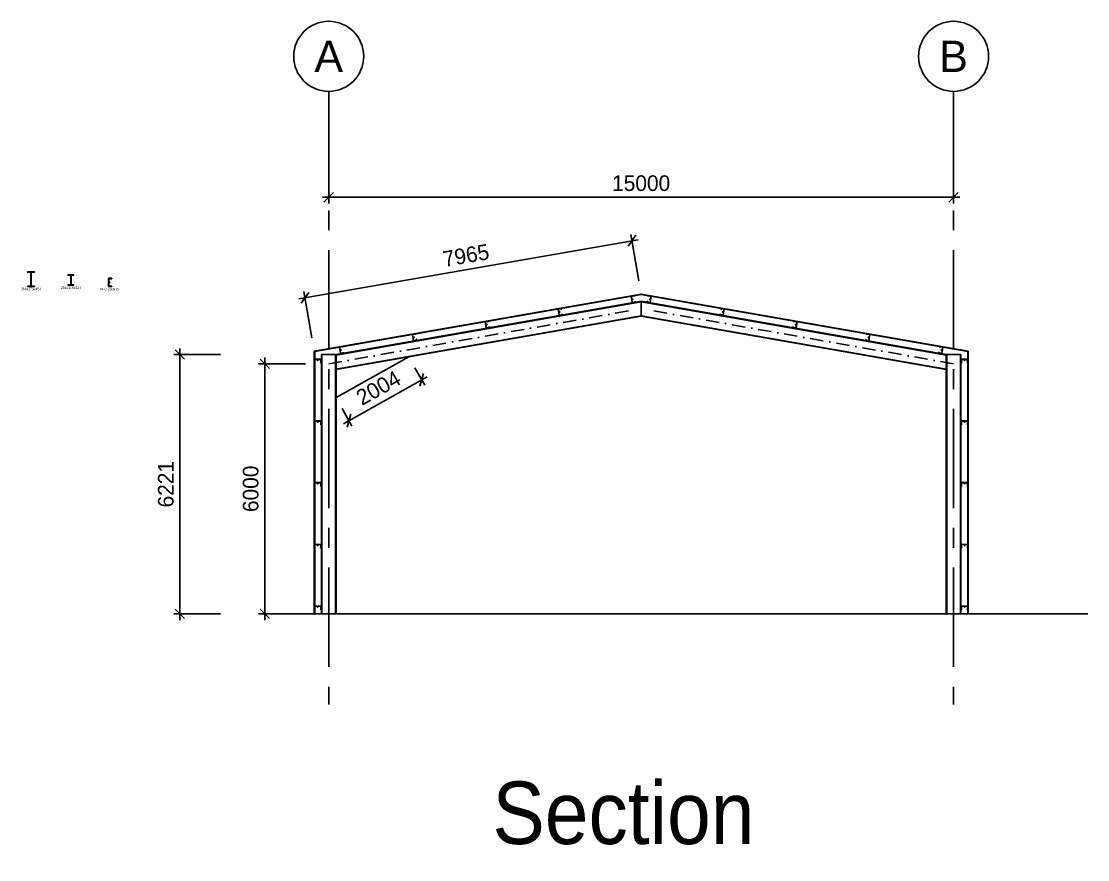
# Model space of a CAD drawing. Header units: millimetres. Extents: x 14826 to 891005, y -311366 to 56117.
# Drawn here: x 127451 to 153047, y -117624 to -97506 of the extents above; entities that cross this region are included whole.
import ezdxf
from ezdxf.enums import TextEntityAlignment as Align

# ---------------------------------------------------------------- set-up
doc = ezdxf.new("R2010")
doc.units = ezdxf.units.MM
doc.linetypes.add('CENTER', pattern=[50.8, 31.75, -6.35, 6.35, -6.35])
doc.linetypes.add('DASHDOT', pattern=[25.4, 12.7, -6.35, 0, -6.35])
for name, color, linetype in [('AFR-STEEL SECTIONS', 3, 'Continuous'), ('AUR-CENTRELINES', 6, 'DASHDOT'), ('AUR-DIMS', 7, 'Continuous'), ('AUR-GRID CIRC', 3, 'Continuous'), ('AUR-GRID TEXT', 2, 'Continuous'), ('AUR-GRIDS', 7, 'CENTER'), ('AUR-SECTIONS', 3, 'Continuous')]:
    doc.layers.add(name, color=color, linetype=linetype)
doc.layers.add('G-ANNO-TEXT', color=7, linetype='Continuous', lineweight=9)
doc.styles.add('Arial_4', font='arial.ttf', dxfattribs={"width": 0.9, "height": 700})
doc.styles.add('ArialN', font='ARIALN.TTF')
doc.dimstyles.new('1-150', dxfattribs={"dimscale": 150, "dimtxt": 2.5, "dimasz": 1.5, "dimexe": 1, "dimexo": 2, "dimgap": 1, "dimtad": 1, "dimdec": 0, "dimzin": 0, "dimdsep": 46, "dimtxsty": 'Standard', "dimblk": 'OBLIQUE', "dimcen": 0, "dimdle": 1, "dimclrd": 7, "dimclre": 7, "dimclrt": 3, "dimadec": 0, "dimazin": 0, "dimtfac": 1, "dimtdec": 0, "dimtix": 1, "dimtmove": 2, "dimatfit": 0, "dimfxl": 6.5, "dimfxlon": 1, "dimtolj": 1, "dimtzin": 0, "dimarcsym": 0})

# ---------------------------------------------------------------- blocks, each defined once
blk = doc.blocks.new('_Oblique')
at = {"color": 0, "linetype": 'ByBlock', "lineweight": -2}
blk.add_line((-0.5, -0.5), (0.5, 0.5), dxfattribs=at)
blk = doc.blocks.new('*D125')
at = {"layer": 'AUR-DIMS', "color": 7, "lineweight": -2, "ltscale": 75, "transparency": 16777216}
for p, q in [((134829, -100754), (134829, -101879)), ((149829, -100754), (149829, -101879)), ((134679, -101729), (149979, -101729))]:
    blk.add_line(p, q, dxfattribs=at)
at = {"layer": 'Defpoints', "color": 0, "ltscale": 75, "transparency": 16777216}
for p in [(134829, -99186), (149829, -99186), (149829, -101729)]:
    blk.add_point(p, dxfattribs=at)
at = {"layer": 'AUR-DIMS', "color": 7, "lineweight": -2, "ltscale": 75, "transparency": 16777216, "xscale": 225, "yscale": 225, "zscale": 225, "rotation": 180}
blk.add_blockref('_Oblique', (134829, -101729), dxfattribs=at)
at = {"layer": 'AUR-DIMS', "color": 7, "lineweight": -2, "ltscale": 75, "transparency": 16777216, "xscale": 225, "yscale": 225, "zscale": 225}
blk.add_blockref('_Oblique', (149829, -101729), dxfattribs=at)
at = {"layer": 'AUR-DIMS', "color": 3, "ltscale": 75, "transparency": 16777216, "insert": (142329, -101392), "char_height": 375, "attachment_point": 5}
blk.add_mtext('\\A1;15000', dxfattribs=at)
blk = doc.blocks.new('*D127')
at = {"layer": 'AUR-DIMS', "color": 7, "lineweight": -2, "ltscale": 75, "transparency": 16777216}
for p, q in [((133294, -105575), (133294, -111875)), ((134269, -105725), (133144, -105725)), ((134269, -111725), (133144, -111725))]:
    blk.add_line(p, q, dxfattribs=at)
at = {"layer": 'Defpoints', "color": 0, "ltscale": 75, "transparency": 16777216}
for p in [(134829, -105725), (133294, -111725), (134829, -111725)]:
    blk.add_point(p, dxfattribs=at)
at = {"layer": 'AUR-DIMS', "color": 7, "lineweight": -2, "ltscale": 75, "transparency": 16777216, "xscale": 225, "yscale": 225, "zscale": 225}
for p, rotation in [((133294, -105725), 90), ((133294, -111725), 270)]:
    blk.add_blockref('_Oblique', p, dxfattribs=dict(at, rotation=rotation))
at = {"layer": 'AUR-DIMS', "color": 3, "ltscale": 75, "transparency": 16777216, "insert": (132957, -108725), "char_height": 375, "attachment_point": 5, "rotation": 90}
blk.add_mtext('\\A1;6000', dxfattribs=at)
blk = doc.blocks.new('*D130')
at = {"layer": 'AUR-DIMS', "color": 7, "lineweight": -2, "ltscale": 75, "transparency": 16777216}
for p, q in [((131259, -111875), (131259, -105354)), ((132234, -105504), (131109, -105504)), ((132234, -111725), (131109, -111725))]:
    blk.add_line(p, q, dxfattribs=at)
at = {"layer": 'Defpoints', "color": 0, "ltscale": 75, "transparency": 16777216}
for p in [(131259, -105504), (134829, -105504), (134829, -111725)]:
    blk.add_point(p, dxfattribs=at)
at = {"layer": 'AUR-DIMS', "color": 7, "lineweight": -2, "ltscale": 75, "transparency": 16777216, "xscale": 225, "yscale": 225, "zscale": 225}
for p, rotation in [((131259, -105504), 90), ((131259, -111725), 270)]:
    blk.add_blockref('_Oblique', p, dxfattribs=dict(at, rotation=rotation))
at = {"layer": 'AUR-DIMS', "color": 3, "ltscale": 75, "transparency": 16777216, "insert": (130921, -108614), "char_height": 375, "attachment_point": 5, "rotation": 90}
blk.add_mtext('\\A1;6221', dxfattribs=at)
blk = doc.blocks.new('*D132')
at = {"layer": 'AUR-DIMS', "color": 7, "lineweight": -2, "ltscale": 75, "transparency": 16777216}
for p, q in [((142274, -103732), (142081, -102624)), ((134112, -104167), (142254, -102746)), ((134427, -105102), (134234, -103993))]:
    blk.add_line(p, q, dxfattribs=at)
at = {"layer": 'Defpoints', "color": 0, "ltscale": 75, "transparency": 16777216}
for p in [(142107, -102771), (142330, -104052), (134483, -105422)]:
    blk.add_point(p, dxfattribs=at)
at = {"layer": 'AUR-DIMS', "color": 7, "lineweight": -2, "ltscale": 75, "transparency": 16777216, "xscale": 225, "yscale": 225, "zscale": 225}
for p, rotation in [((142107, -102771), 9.901306340445155), ((134260, -104141), 189.9013063404452)]:
    blk.add_blockref('_Oblique', p, dxfattribs=dict(at, rotation=rotation))
at = {"layer": 'AUR-DIMS', "color": 3, "ltscale": 75, "transparency": 16777216, "insert": (138125, -103124), "char_height": 375, "attachment_point": 5, "rotation": 9.9013}
blk.add_mtext('\\A1;7965', dxfattribs=at)
blk = doc.blocks.new('*D133')
at = {"layer": 'AUR-DIMS', "color": 7, "lineweight": -2, "ltscale": 75, "transparency": 16777216}
for p, q in [((136900, -105818), (137136, -106239)), ((135184, -107161), (137194, -106035)), ((135152, -106797), (135388, -107219))]:
    blk.add_line(p, q, dxfattribs=at)
at = {"layer": 'Defpoints', "color": 0, "ltscale": 75, "transparency": 16777216}
for p in [(136753, -105556), (137063, -106108), (135005, -106536)]:
    blk.add_point(p, dxfattribs=at)
at = {"layer": 'AUR-DIMS', "color": 7, "lineweight": -2, "ltscale": 75, "transparency": 16777216, "xscale": 225, "yscale": 225, "zscale": 225}
for p, rotation in [((137063, -106108), 29.26992816233379), ((135315, -107088), 209.2699281623337)]:
    blk.add_blockref('_Oblique', p, dxfattribs=dict(at, rotation=rotation))
at = {"layer": 'AUR-DIMS', "color": 3, "ltscale": 75, "transparency": 16777216, "insert": (136024, -106303), "char_height": 375, "attachment_point": 5, "rotation": 29.2699}
blk.add_mtext('\\A1;2004', dxfattribs=at)

msp = doc.modelspace()

# ---------------------------------------------------------------- linework, layer by layer
at = {"color": 1}
for p, q in [((134483.33623, -105422.1407), (142330.10198, -104052.47649)), ((134493.33623, -105430.54638), (142330.10198, -104062.62769)), ((150176.86773, -105422.1407), (142330.10198, -104052.47649)), ((150166.86773, -105430.54638), (142330.10198, -104062.62769)), ((134483.33623, -105422.1407), (134483.33623, -111724.60197)), ((134493.33623, -105430.54638), (134493.33623, -111724.60197)), ((150166.86773, -105430.54638), (150166.86773, -111724.60197)), ((150176.86773, -105422.1407), (150176.86773, -111724.60197)), ((135005.33698, -106535.51143), (136753.29417, -105555.80958))]:
    msp.add_line(p, q, dxfattribs=at)
msp.add_lwpolyline([(134483.33623, -111724.60197), (134483.33623, -105422.1407), (142330.10198, -104052.47649), (150176.86773, -105422.1407), (150176.86773, -111724.60197), (134483.33623, -111724.60197)], dxfattribs=at)
at = {"layer": 'AFR-STEEL SECTIONS', "color": 3, "linetype": 'Continuous'}
for p, q in [((127771.2242, -103518.8875), (127600.2242, -103518.8875)), ((127600.2242, -103518.8875), (127600.2242, -103528.5875)), ((127600.2242, -103528.5875), (127672.0642, -103528.5875)), ((127682.2642, -103538.7875), (127682.2642, -103850.9875)), ((127689.1842, -103850.9875), (127689.1842, -103538.7875)), ((127699.3842, -103528.5875), (127771.2242, -103528.5875)), ((127771.2242, -103528.5875), (127771.2242, -103518.8875)), ((128715.63658, -103587.0038), (128569.51658, -103587.0038)), ((128569.51658, -103587.0038), (128569.51658, -103595.6038)), ((128569.51658, -103595.6038), (128631.91658, -103595.6038)), ((128639.51658, -103603.2038), (128639.51658, -103822.3038)), ((128645.63658, -103822.3038), (128645.63658, -103603.2038)), ((128653.23658, -103595.6038), (128715.63658, -103595.6038)), ((128715.63658, -103595.6038), (128715.63658, -103587.0038)), ((127672.0642, -103861.1875), (127600.2242, -103861.1875)), ((127600.2242, -103861.1875), (127600.2242, -103870.8875)), ((127600.2242, -103870.8875), (127771.2242, -103870.8875)), ((127771.2242, -103861.1875), (127699.3842, -103861.1875)), ((127771.2242, -103870.8875), (127771.2242, -103861.1875)), ((128631.91658, -103829.9238), (128569.51658, -103829.9238)), ((128569.51658, -103829.9238), (128569.51658, -103838.5238)), ((128569.51658, -103838.5238), (128715.63658, -103838.5238)), ((128715.63658, -103829.9238), (128653.23658, -103829.9238)), ((128715.63658, -103838.5238), (128715.63658, -103829.9238)), ((129622.63048, -103672.6507), (129547.63048, -103672.6507)), ((129547.63048, -103672.6507), (129547.63048, -103872.6507)), ((129547.63048, -103872.6507), (129622.63048, -103872.6507)), ((129555.13048, -103849.8507), (129555.13048, -103695.4507)), ((129566.53048, -103684.0507), (129622.63048, -103684.0507)), ((129622.63048, -103861.2507), (129566.53048, -103861.2507)), ((129622.63048, -103684.0507), (129622.63048, -103672.6507)), ((129622.63048, -103872.6507), (129622.63048, -103861.2507)), ((142088.76539, -104109.82896), (142112.83873, -104247.74441)), ((142114.80895, -104247.4005), (142090.73561, -104109.48506)), ((142156.86335, -104092.86674), (142092.83118, -104104.04365)), ((142093.17508, -104106.01387), (142157.20725, -104094.83696)), ((142160.67844, -104097.27643), (142163.25773, -104112.05309)), ((142165.22795, -104111.70918), (142162.64866, -104096.93253)), ((142163.25773, -104112.05309), (142165.22795, -104111.70918)), ((142494.97602, -104111.70918), (142497.55531, -104096.93253)), ((142496.94624, -104112.05309), (142494.97602, -104111.70918)), ((142499.52553, -104097.27643), (142496.94624, -104112.05309)), ((142567.02889, -104106.01387), (142502.99672, -104094.83696)), ((142503.34062, -104092.86674), (142567.37279, -104104.04365)), ((142545.39502, -104247.4005), (142569.46836, -104109.48506)), ((142571.43858, -104109.82896), (142547.36524, -104247.74441)), ((142330.10198, -104225.04762), (135005.33698, -105503.59585)), ((142330.10198, -104234.89428), (135005.33698, -105513.44251)), ((140338.6987, -104415.30561), (140362.77204, -104553.22105)), ((140364.74226, -104552.87715), (140340.66892, -104414.9617)), ((140406.79666, -104398.34339), (140342.76449, -104409.5203)), ((140343.1084, -104411.49052), (140407.14057, -104400.31361)), ((140410.61175, -104402.75308), (140413.19104, -104417.52974)), ((140415.16126, -104417.18583), (140412.58198, -104402.40918)), ((140413.19104, -104417.52974), (140415.16126, -104417.18583)), ((142182.31231, -104238.66307), (142118.28013, -104249.83998)), ((142118.62404, -104251.8102), (142182.65621, -104240.63329)), ((142184.14271, -104220.07132), (142182.17249, -104220.41522)), ((142182.17249, -104220.41522), (142184.75178, -104235.19188)), ((142186.722, -104234.84797), (142184.14271, -104220.07132)), ((142330.10198, -104225.04762), (149653.33698, -105503.32878)), ((142330.10198, -104582.36978), (142330.10198, -104225.04762)), ((142330.10198, -104234.89428), (149653.33698, -105513.17544)), ((142473.48197, -104234.84797), (142476.06125, -104220.07132)), ((142478.03147, -104220.41522), (142475.45219, -104235.19188)), ((142476.06125, -104220.07132), (142478.03147, -104220.41522)), ((142541.57993, -104251.8102), (142477.54776, -104240.63329)), ((142477.89166, -104238.66307), (142541.92383, -104249.83998)), ((144245.04271, -104417.18583), (144247.62199, -104402.40918)), ((144247.01293, -104417.52974), (144245.04271, -104417.18583)), ((144249.59221, -104402.75308), (144247.01293, -104417.52974)), ((144317.09557, -104411.49052), (144253.0634, -104400.31361)), ((144253.40731, -104398.34339), (144317.43948, -104409.5203)), ((144295.46171, -104552.87715), (144319.53505, -104414.9617)), ((144321.50527, -104415.30561), (144297.43193, -104553.22105)), ((142330.10198, -104572.52312), (135005.33698, -105851.07135)), ((142330.10198, -104582.36978), (135005.33698, -105860.91801)), ((140432.24562, -104544.13972), (140368.21345, -104555.31662)), ((140368.55735, -104557.28684), (140432.58952, -104546.10994)), ((140434.07603, -104525.54797), (140432.10581, -104525.89187)), ((140432.10581, -104525.89187), (140434.68509, -104540.66853)), ((140436.65531, -104540.32462), (140434.07603, -104525.54797)), ((142330.10198, -104572.52312), (149653.33698, -105850.80429)), ((142330.10198, -104582.36978), (149653.33698, -105860.65095)), ((144223.54865, -104540.32462), (144226.12794, -104525.54797)), ((144228.09816, -104525.89187), (144225.51887, -104540.66853)), ((144226.12794, -104525.54797), (144228.09816, -104525.89187)), ((144291.64661, -104557.28684), (144227.61444, -104546.10994)), ((144227.95835, -104544.13972), (144291.99052, -104555.31662)), ((138588.41267, -104720.82054), (138612.48601, -104858.73599)), ((138614.45623, -104858.39209), (138590.38289, -104720.47664)), ((138656.51063, -104703.85832), (138592.47846, -104715.03523)), ((138592.82237, -104717.00545), (138656.85454, -104705.82854)), ((138681.95959, -104849.65465), (138617.92742, -104860.83156)), ((138618.27132, -104862.80178), (138682.30349, -104851.62487)), ((138660.32572, -104708.26802), (138662.90501, -104723.04467)), ((138664.87523, -104722.70077), (138662.29595, -104707.92411)), ((138662.90501, -104723.04467), (138664.87523, -104722.70077)), ((138683.79, -104831.0629), (138681.81978, -104831.40681)), ((138681.81978, -104831.40681), (138684.39906, -104846.18346)), ((138686.36928, -104845.83956), (138683.79, -104831.0629)), ((145973.83468, -104845.83956), (145976.41397, -104831.0629)), ((145978.38419, -104831.40681), (145975.8049, -104846.18346)), ((145976.41397, -104831.0629), (145978.38419, -104831.40681)), ((146041.93264, -104862.80178), (145977.90047, -104851.62487)), ((145978.24438, -104849.65465), (146042.27655, -104860.83156)), ((145995.32874, -104722.70077), (145997.90802, -104707.92411)), ((145997.29896, -104723.04467), (145995.32874, -104722.70077)), ((145999.87824, -104708.26802), (145997.29896, -104723.04467)), ((146067.3816, -104717.00545), (146003.34943, -104705.82854)), ((146003.69334, -104703.85832), (146067.72551, -104715.03523)), ((146045.74774, -104858.39209), (146069.82108, -104720.47664)), ((146071.7913, -104720.82054), (146047.71796, -104858.73599)), ((136838.12664, -105026.33548), (136862.19998, -105164.25093)), ((136864.1702, -105163.90702), (136840.09686, -105025.99158)), ((136906.2246, -105009.37326), (136842.19243, -105020.55017)), ((136842.53634, -105022.52039), (136906.56851, -105011.34348)), ((136931.67356, -105155.16959), (136867.64139, -105166.34649)), ((136867.98529, -105168.31672), (136932.01746, -105157.13981)), ((136910.03969, -105013.78295), (136912.61898, -105028.55961)), ((136914.5892, -105028.2157), (136912.00992, -105013.43905)), ((136912.61898, -105028.55961), (136914.5892, -105028.2157)), ((136933.50397, -105136.57784), (136931.53375, -105136.92174)), ((136931.53375, -105136.92174), (136934.11303, -105151.6984)), ((136936.08325, -105151.35449), (136933.50397, -105136.57784)), ((147724.12071, -105151.35449), (147726.7, -105136.57784)), ((147728.67022, -105136.92174), (147726.09093, -105151.6984)), ((147726.7, -105136.57784), (147728.67022, -105136.92174)), ((147792.21867, -105168.31672), (147728.1865, -105157.13981)), ((147728.53041, -105155.16959), (147792.56258, -105166.34649)), ((147745.61477, -105028.2157), (147748.19405, -105013.43905)), ((147747.58499, -105028.55961), (147745.61477, -105028.2157)), ((147750.16427, -105013.78295), (147747.58499, -105028.55961)), ((147817.66763, -105022.52039), (147753.63546, -105011.34348)), ((147753.97937, -105009.37326), (147818.01154, -105020.55017)), ((147796.03377, -105163.90702), (147820.10711, -105025.99158)), ((147822.07733, -105026.33548), (147798.00399, -105164.25093)), ((135087.84061, -105331.85042), (135111.91395, -105469.76586)), ((135113.88417, -105469.42196), (135089.81083, -105331.50651)), ((135155.93857, -105314.88819), (135091.9064, -105326.0651)), ((135092.25031, -105328.03532), (135156.28248, -105316.85842)), ((135159.75366, -105319.29789), (135162.33295, -105334.07454)), ((135164.30317, -105333.73064), (135161.72389, -105318.95398)), ((135162.33295, -105334.07454), (135164.30317, -105333.73064)), ((135183.21794, -105442.09277), (135181.24772, -105442.43668)), ((135181.24772, -105442.43668), (135183.827, -105457.21333)), ((135185.79722, -105456.86943), (135183.21794, -105442.09277)), ((149474.40674, -105456.86943), (149476.98603, -105442.09277)), ((149478.95625, -105442.43668), (149476.37696, -105457.21333)), ((149476.98603, -105442.09277), (149478.95625, -105442.43668)), ((149495.9008, -105333.73064), (149498.48008, -105318.95398)), ((149497.87102, -105334.07454), (149495.9008, -105333.73064)), ((149500.4503, -105319.29789), (149497.87102, -105334.07454)), ((149567.95366, -105328.03532), (149503.92149, -105316.85842)), ((149504.2654, -105314.88819), (149568.29757, -105326.0651)), ((149546.3198, -105469.42196), (149570.39314, -105331.50651)), ((149572.36336, -105331.85042), (149548.29002, -105469.76586)), ((134493.33623, -105621.09568), (134493.33623, -105686.09601)), ((134495.33624, -105686.09601), (134495.33624, -105621.09568)), ((134638.33696, -105616.09566), (134498.33626, -105616.09566)), ((134498.33626, -105618.09567), (134638.33696, -105618.09567)), ((134513.33633, -105689.09602), (134498.33626, -105689.09602)), ((134498.33626, -105691.09603), (134513.33633, -105691.09603)), ((134513.33633, -105691.09603), (134513.33633, -105689.09602)), ((134638.33696, -105689.09602), (134623.33688, -105689.09602)), ((134623.33688, -105689.09602), (134623.33688, -105691.09603)), ((134623.33688, -105691.09603), (134638.33696, -105691.09603)), ((134641.33697, -105621.09568), (134641.33697, -105686.09601)), ((134643.33698, -105686.09601), (134643.33698, -105621.09568)), ((134653.33698, -105503.59585), (134653.33698, -111724.60197)), ((135005.33698, -105503.59585), (134653.33698, -105503.59585)), ((134663.03698, -105503.59585), (134663.03698, -111724.60197)), ((134995.63698, -105503.59585), (134995.63698, -111724.60197)), ((135005.33698, -105503.59585), (135005.33698, -111724.60197)), ((135181.38753, -105460.68452), (135117.35536, -105471.86143)), ((135117.69926, -105473.83165), (135181.73143, -105462.65474)), ((149542.5047, -105473.83165), (149478.47253, -105462.65474)), ((149478.81644, -105460.68452), (149542.84861, -105471.86143)), ((149653.33698, -105503.32878), (149653.33698, -111724.60197)), ((149653.33698, -105503.32878), (150005.33698, -105503.32878)), ((149663.03698, -105503.32878), (149663.03698, -111724.60197)), ((149995.63698, -105503.32878), (149995.63698, -111724.60197)), ((150005.33698, -105503.32878), (150005.33698, -111724.60197)), ((150016.86698, -105686.09601), (150016.86698, -105621.09568)), ((150018.86699, -105621.09568), (150018.86699, -105686.09601)), ((150021.86701, -105616.09566), (150161.86771, -105616.09566)), ((150161.86771, -105618.09567), (150021.86701, -105618.09567)), ((150021.86701, -105689.09602), (150036.86708, -105689.09602)), ((150036.86708, -105691.09603), (150021.86701, -105691.09603)), ((150036.86708, -105689.09602), (150036.86708, -105691.09603)), ((150146.86763, -105691.09603), (150146.86763, -105689.09602)), ((150146.86763, -105689.09602), (150161.86771, -105689.09602)), ((150161.86771, -105691.09603), (150146.86763, -105691.09603)), ((150164.86772, -105686.09601), (150164.86772, -105621.09568)), ((150166.86773, -105621.09568), (150166.86773, -105686.09601)), ((134493.33623, -107101.34768), (134493.33623, -107166.34801)), ((134495.33624, -107166.34801), (134495.33624, -107101.34768)), ((134638.33696, -107096.34766), (134498.33626, -107096.34766)), ((134498.33626, -107098.34767), (134638.33696, -107098.34767)), ((134513.33633, -107169.34802), (134498.33626, -107169.34802)), ((134498.33626, -107171.34803), (134513.33633, -107171.34803)), ((134513.33633, -107171.34803), (134513.33633, -107169.34802)), ((134638.33696, -107169.34802), (134623.33688, -107169.34802)), ((134623.33688, -107169.34802), (134623.33688, -107171.34803)), ((134623.33688, -107171.34803), (134638.33696, -107171.34803)), ((134641.33697, -107101.34768), (134641.33697, -107166.34801)), ((134643.33698, -107166.34801), (134643.33698, -107101.34768)), ((150016.86698, -107166.34801), (150016.86698, -107101.34768)), ((150018.86699, -107101.34768), (150018.86699, -107166.34801)), ((150021.86701, -107096.34766), (150161.86771, -107096.34766)), ((150161.86771, -107098.34767), (150021.86701, -107098.34767)), ((150021.86701, -107169.34802), (150036.86708, -107169.34802)), ((150036.86708, -107171.34803), (150021.86701, -107171.34803)), ((150036.86708, -107169.34802), (150036.86708, -107171.34803)), ((150146.86763, -107171.34803), (150146.86763, -107169.34802)), ((150146.86763, -107169.34802), (150161.86771, -107169.34802)), ((150161.86771, -107171.34803), (150146.86763, -107171.34803)), ((150164.86772, -107166.34801), (150164.86772, -107101.34768)), ((150166.86773, -107101.34768), (150166.86773, -107166.34801)), ((134493.33623, -108581.59968), (134493.33623, -108646.60001)), ((134495.33624, -108646.60001), (134495.33624, -108581.59968)), ((134638.33696, -108576.59966), (134498.33626, -108576.59966)), ((134498.33626, -108578.59967), (134638.33696, -108578.59967)), ((134513.33633, -108649.60002), (134498.33626, -108649.60002)), ((134498.33626, -108651.60003), (134513.33633, -108651.60003)), ((134513.33633, -108651.60003), (134513.33633, -108649.60002)), ((134638.33696, -108649.60002), (134623.33688, -108649.60002)), ((134623.33688, -108649.60002), (134623.33688, -108651.60003)), ((134623.33688, -108651.60003), (134638.33696, -108651.60003)), ((134641.33697, -108581.59968), (134641.33697, -108646.60001)), ((134643.33698, -108646.60001), (134643.33698, -108581.59968)), ((150016.86698, -108646.60001), (150016.86698, -108581.59968)), ((150018.86699, -108581.59968), (150018.86699, -108646.60001)), ((150021.86701, -108576.59966), (150161.86771, -108576.59966)), ((150161.86771, -108578.59967), (150021.86701, -108578.59967)), ((150021.86701, -108649.60002), (150036.86708, -108649.60002)), ((150036.86708, -108651.60003), (150021.86701, -108651.60003)), ((150036.86708, -108649.60002), (150036.86708, -108651.60003)), ((150146.86763, -108651.60003), (150146.86763, -108649.60002)), ((150146.86763, -108649.60002), (150161.86771, -108649.60002)), ((150161.86771, -108651.60003), (150146.86763, -108651.60003)), ((150164.86772, -108646.60001), (150164.86772, -108581.59968)), ((150166.86773, -108581.59968), (150166.86773, -108646.60001)), ((134493.33623, -110061.85168), (134493.33623, -110126.85201)), ((134495.33624, -110126.85201), (134495.33624, -110061.85168)), ((134638.33696, -110056.85166), (134498.33626, -110056.85166)), ((134498.33626, -110058.85167), (134638.33696, -110058.85167)), ((134641.33697, -110061.85168), (134641.33697, -110126.85201)), ((134643.33698, -110126.85201), (134643.33698, -110061.85168)), ((150016.86698, -110126.85201), (150016.86698, -110061.85168)), ((150018.86699, -110061.85168), (150018.86699, -110126.85201)), ((150021.86701, -110056.85166), (150161.86771, -110056.85166)), ((150161.86771, -110058.85167), (150021.86701, -110058.85167)), ((150164.86772, -110126.85201), (150164.86772, -110061.85168)), ((150166.86773, -110061.85168), (150166.86773, -110126.85201)), ((134513.33633, -110129.85202), (134498.33626, -110129.85202)), ((134498.33626, -110131.85203), (134513.33633, -110131.85203)), ((134513.33633, -110131.85203), (134513.33633, -110129.85202)), ((134638.33696, -110129.85202), (134623.33688, -110129.85202)), ((134623.33688, -110129.85202), (134623.33688, -110131.85203)), ((134623.33688, -110131.85203), (134638.33696, -110131.85203)), ((150021.86701, -110129.85202), (150036.86708, -110129.85202)), ((150036.86708, -110131.85203), (150021.86701, -110131.85203)), ((150036.86708, -110129.85202), (150036.86708, -110131.85203)), ((150146.86763, -110131.85203), (150146.86763, -110129.85202)), ((150146.86763, -110129.85202), (150161.86771, -110129.85202)), ((150161.86771, -110131.85203), (150146.86763, -110131.85203)), ((134493.33623, -111542.10181), (134493.33623, -111607.10214)), ((134495.33624, -111607.10214), (134495.33624, -111542.10181)), ((134638.33696, -111537.10179), (134498.33626, -111537.10179)), ((134498.33626, -111539.1018), (134638.33696, -111539.1018)), ((134641.33697, -111542.10181), (134641.33697, -111607.10214)), ((134643.33698, -111607.10214), (134643.33698, -111542.10181)), ((150016.86698, -111607.10214), (150016.86698, -111542.10181)), ((150018.86699, -111542.10181), (150018.86699, -111607.10214)), ((150021.86701, -111537.10179), (150161.86771, -111537.10179)), ((150161.86771, -111539.1018), (150021.86701, -111539.1018)), ((150164.86772, -111607.10214), (150164.86772, -111542.10181)), ((150166.86773, -111542.10181), (150166.86773, -111607.10214)), ((134513.33633, -111610.10215), (134498.33626, -111610.10215)), ((134498.33626, -111612.10216), (134513.33633, -111612.10216)), ((134513.33633, -111612.10216), (134513.33633, -111610.10215)), ((134638.33696, -111610.10215), (134623.33688, -111610.10215)), ((134623.33688, -111610.10215), (134623.33688, -111612.10216)), ((134623.33688, -111612.10216), (134638.33696, -111612.10216)), ((150021.86701, -111610.10215), (150036.86708, -111610.10215)), ((150036.86708, -111612.10216), (150021.86701, -111612.10216)), ((150036.86708, -111610.10215), (150036.86708, -111612.10216)), ((150146.86763, -111612.10216), (150146.86763, -111610.10215)), ((150146.86763, -111610.10215), (150161.86771, -111610.10215)), ((150161.86771, -111612.10216), (150146.86763, -111612.10216))]:
    msp.add_line(p, q, dxfattribs=at)
for centre, radius, start, end in [((127672.0642, -103538.7875), 10.2, 0, 90), ((127699.3842, -103538.7875), 10.2, 90, 180), ((128631.91658, -103603.2038), 7.6, 0, 90), ((128653.23658, -103603.2038), 7.6, 90, 180), ((127672.0642, -103850.9875), 10.2, 270, 0), ((127699.3842, -103850.9875), 10.2, 180, 270), ((128631.91658, -103822.3038), 7.6, 270, 0), ((128653.23658, -103822.3038), 7.6, 180, 270), ((129566.53048, -103695.4507), 11.4, 90, 180), ((129566.53048, -103849.8507), 11.4, 180, 270), ((142093.69094, -104108.9692), 5.00002, 99.90130634, 189.90130634), ((142093.69094, -104108.9692), 3.00001, 99.90130634, 189.90130634), ((142157.72311, -104097.79229), 5.00002, 9.90130634, 99.90130634), ((142157.72311, -104097.79229), 3.00001, 9.90130634, 99.90130634), ((142502.48086, -104097.79229), 5.00002, 80.098693661, 170.098693659), ((142502.48086, -104097.79229), 3.00001, 80.098693661, 170.098693659), ((142566.51303, -104108.9692), 3.00001, 350.098693659, 80.098693661), ((142566.51303, -104108.9692), 5.00002, 350.098693659, 80.098693661), ((140343.62425, -104414.44585), 5.00002, 99.90130634, 189.90130634), ((140343.62425, -104414.44585), 3.00001, 99.90130634, 189.90130634), ((140407.65642, -104403.26894), 5.00002, 9.90130634, 99.90130634), ((140407.65642, -104403.26894), 3.00001, 9.90130634, 99.90130634), ((142117.76428, -104246.88464), 5.00002, 189.90130634, 279.90130634), ((142117.76428, -104246.88464), 3.00001, 189.90130634, 279.90130634), ((142181.79645, -104235.70774), 3.00001, 279.90130634, 9.90130634), ((142181.79645, -104235.70774), 5.00002, 279.90130634, 9.90130634), ((142478.40752, -104235.70774), 5.00002, 170.098693659, 260.098693661), ((142478.40752, -104235.70774), 3.00001, 170.098693659, 260.098693661), ((142542.43969, -104246.88464), 5.00002, 260.098693661, 350.098693659), ((142542.43969, -104246.88464), 3.00001, 260.098693661, 350.098693659), ((144252.54754, -104403.26894), 5.00002, 80.098693661, 170.098693659), ((144252.54754, -104403.26894), 3.00001, 80.098693661, 170.098693659), ((144316.57972, -104414.44585), 3.00001, 350.098693659, 80.098693661), ((144316.57972, -104414.44585), 5.00002, 350.098693659, 80.098693661), ((140367.69759, -104552.36129), 5.00002, 189.90130634, 279.90130634), ((140367.69759, -104552.36129), 3.00001, 189.90130634, 279.90130634), ((140431.72976, -104541.18439), 3.00001, 279.90130634, 9.90130634), ((140431.72976, -104541.18439), 5.00002, 279.90130634, 9.90130634), ((144228.47421, -104541.18439), 5.00002, 170.098693659, 260.098693661), ((144228.47421, -104541.18439), 3.00001, 170.098693659, 260.098693661), ((144292.50638, -104552.36129), 5.00002, 260.098693661, 350.098693659), ((144292.50638, -104552.36129), 3.00001, 260.098693661, 350.098693659), ((138593.33822, -104719.96078), 5.00002, 99.90130634, 189.90130634), ((138593.33822, -104719.96078), 3.00001, 99.90130634, 189.90130634), ((138617.41156, -104857.87623), 5.00002, 189.90130634, 279.90130634), ((138617.41156, -104857.87623), 3.00001, 189.90130634, 279.90130634), ((138657.37039, -104708.78388), 5.00002, 9.90130634, 99.90130634), ((138657.37039, -104708.78388), 3.00001, 9.90130634, 99.90130634), ((138681.44373, -104846.69932), 3.00001, 279.90130634, 9.90130634), ((138681.44373, -104846.69932), 5.00002, 279.90130634, 9.90130634), ((145978.76024, -104846.69932), 5.00002, 170.098693659, 260.098693661), ((145978.76024, -104846.69932), 3.00001, 170.098693659, 260.098693661), ((146002.83357, -104708.78388), 5.00002, 80.098693661, 170.098693659), ((146002.83357, -104708.78388), 3.00001, 80.098693661, 170.098693659), ((146042.79241, -104857.87623), 5.00002, 260.098693661, 350.098693659), ((146042.79241, -104857.87623), 3.00001, 260.098693661, 350.098693659), ((146066.86575, -104719.96078), 3.00001, 350.098693659, 80.098693661), ((146066.86575, -104719.96078), 5.00002, 350.098693659, 80.098693661), ((136843.05219, -105025.47572), 5.00002, 99.90130634, 189.90130634), ((136843.05219, -105025.47572), 3.00001, 99.90130634, 189.90130634), ((136867.12553, -105163.39116), 5.00002, 189.90130634, 279.90130634), ((136867.12553, -105163.39116), 3.00001, 189.90130634, 279.90130634), ((136907.08436, -105014.29881), 5.00002, 9.90130634, 99.90130634), ((136907.08436, -105014.29881), 3.00001, 9.90130634, 99.90130634), ((136931.1577, -105152.21426), 3.00001, 279.90130634, 9.90130634), ((136931.1577, -105152.21426), 5.00002, 279.90130634, 9.90130634), ((147729.04627, -105152.21426), 5.00002, 170.098693659, 260.098693661), ((147729.04627, -105152.21426), 3.00001, 170.098693659, 260.098693661), ((147753.1196, -105014.29881), 5.00002, 80.098693661, 170.098693659), ((147753.1196, -105014.29881), 3.00001, 80.098693661, 170.098693659), ((147793.07844, -105163.39116), 5.00002, 260.098693661, 350.098693659), ((147793.07844, -105163.39116), 3.00001, 260.098693661, 350.098693659), ((147817.15178, -105025.47572), 3.00001, 350.098693659, 80.098693661), ((147817.15178, -105025.47572), 5.00002, 350.098693659, 80.098693661), ((135092.76616, -105330.99065), 5.00002, 99.90130634, 189.90130634), ((135092.76616, -105330.99065), 3.00001, 99.90130634, 189.90130634), ((135156.79833, -105319.81375), 5.00002, 9.90130634, 99.90130634), ((135156.79833, -105319.81375), 3.00001, 9.90130634, 99.90130634), ((149503.40563, -105319.81375), 5.00002, 80.098693661, 170.098693659), ((149503.40563, -105319.81375), 3.00001, 80.098693661, 170.098693659), ((149567.43781, -105330.99065), 3.00001, 350.098693659, 80.098693661), ((149567.43781, -105330.99065), 5.00002, 350.098693659, 80.098693661), ((134498.33626, -105621.09568), 5.00002, 90, 180), ((134498.33626, -105686.09601), 5.00002, 180, 270), ((134498.33626, -105621.09568), 3.00001, 90, 180), ((134498.33626, -105686.09601), 3.00001, 180, 270), ((134638.33696, -105621.09568), 5.00002, 0, 90), ((134638.33696, -105621.09568), 3.00001, 0, 90), ((134638.33696, -105686.09601), 3.00001, 270, 0), ((134638.33696, -105686.09601), 5.00002, 270, 0), ((135116.8395, -105468.9061), 5.00002, 189.90130634, 279.90130634), ((135116.8395, -105468.9061), 3.00001, 189.90130634, 279.90130634), ((135180.87167, -105457.72919), 3.00001, 279.90130634, 9.90130634), ((135180.87167, -105457.72919), 5.00002, 279.90130634, 9.90130634), ((149479.3323, -105457.72919), 5.00002, 170.098693659, 260.098693661), ((149479.3323, -105457.72919), 3.00001, 170.098693659, 260.098693661), ((149543.36447, -105468.9061), 5.00002, 260.098693661, 350.098693659), ((149543.36447, -105468.9061), 3.00001, 260.098693661, 350.098693659), ((150021.86701, -105621.09568), 5.00002, 90, 180), ((150021.86701, -105686.09601), 5.00002, 180, 270), ((150021.86701, -105621.09568), 3.00001, 90, 180), ((150021.86701, -105686.09601), 3.00001, 180, 270), ((150161.86771, -105621.09568), 5.00002, 360, 90), ((150161.86771, -105621.09568), 3.00001, 360, 90), ((150161.86771, -105686.09601), 3.00001, 270, 360), ((150161.86771, -105686.09601), 5.00002, 270, 360), ((134498.33626, -107101.34768), 5.00002, 90, 180), ((134498.33626, -107166.34801), 5.00002, 180, 270), ((134498.33626, -107101.34768), 3.00001, 90, 180), ((134498.33626, -107166.34801), 3.00001, 180, 270), ((134638.33696, -107101.34768), 5.00002, 0, 90), ((134638.33696, -107101.34768), 3.00001, 0, 90), ((134638.33696, -107166.34801), 3.00001, 270, 0), ((134638.33696, -107166.34801), 5.00002, 270, 0), ((150021.86701, -107101.34768), 5.00002, 90, 180), ((150021.86701, -107166.34801), 5.00002, 180, 270), ((150021.86701, -107101.34768), 3.00001, 90, 180), ((150021.86701, -107166.34801), 3.00001, 180, 270), ((150161.86771, -107101.34768), 5.00002, 360, 90), ((150161.86771, -107101.34768), 3.00001, 360, 90), ((150161.86771, -107166.34801), 3.00001, 270, 360), ((150161.86771, -107166.34801), 5.00002, 270, 360), ((134498.33626, -108581.59968), 5.00002, 90, 180), ((134498.33626, -108646.60001), 5.00002, 180, 270), ((134498.33626, -108581.59968), 3.00001, 90, 180), ((134498.33626, -108646.60001), 3.00001, 180, 270), ((134638.33696, -108581.59968), 5.00002, 0, 90), ((134638.33696, -108581.59968), 3.00001, 0, 90), ((134638.33696, -108646.60001), 3.00001, 270, 0), ((134638.33696, -108646.60001), 5.00002, 270, 0), ((150021.86701, -108581.59968), 5.00002, 90, 180), ((150021.86701, -108646.60001), 5.00002, 180, 270), ((150021.86701, -108581.59968), 3.00001, 90, 180), ((150021.86701, -108646.60001), 3.00001, 180, 270), ((150161.86771, -108581.59968), 5.00002, 360, 90), ((150161.86771, -108581.59968), 3.00001, 360, 90), ((150161.86771, -108646.60001), 3.00001, 270, 360), ((150161.86771, -108646.60001), 5.00002, 270, 360), ((134498.33626, -110061.85168), 5.00002, 90, 180), ((134498.33626, -110061.85168), 3.00001, 90, 180), ((134638.33696, -110061.85168), 5.00002, 0, 90), ((134638.33696, -110061.85168), 3.00001, 0, 90), ((150021.86701, -110061.85168), 5.00002, 90, 180), ((150021.86701, -110061.85168), 3.00001, 90, 180), ((150161.86771, -110061.85168), 5.00002, 360, 90), ((150161.86771, -110061.85168), 3.00001, 360, 90), ((134498.33626, -110126.85201), 5.00002, 180, 270), ((134498.33626, -110126.85201), 3.00001, 180, 270), ((134638.33696, -110126.85201), 3.00001, 270, 0), ((134638.33696, -110126.85201), 5.00002, 270, 0), ((150021.86701, -110126.85201), 5.00002, 180, 270), ((150021.86701, -110126.85201), 3.00001, 180, 270), ((150161.86771, -110126.85201), 3.00001, 270, 360), ((150161.86771, -110126.85201), 5.00002, 270, 360), ((134498.33626, -111542.10181), 5.00002, 90, 180), ((134498.33626, -111542.10181), 3.00001, 90, 180), ((134638.33696, -111542.10181), 5.00002, 0, 90), ((134638.33696, -111542.10181), 3.00001, 0, 90), ((150021.86701, -111542.10181), 5.00002, 90, 180), ((150021.86701, -111542.10181), 3.00001, 90, 180), ((150161.86771, -111542.10181), 5.00002, 360, 90), ((150161.86771, -111542.10181), 3.00001, 360, 90), ((134498.33626, -111607.10214), 5.00002, 180, 270), ((134498.33626, -111607.10214), 3.00001, 180, 270), ((134638.33696, -111607.10214), 3.00001, 270, 0), ((134638.33696, -111607.10214), 5.00002, 270, 0), ((150021.86701, -111607.10214), 5.00002, 180, 270), ((150021.86701, -111607.10214), 3.00001, 180, 270), ((150161.86771, -111607.10214), 3.00001, 270, 360), ((150161.86771, -111607.10214), 5.00002, 270, 360)]:
    msp.add_arc(centre, radius, start, end, dxfattribs=at)
at = {"layer": 'AFR-STEEL SECTIONS', "color": 1, "linetype": 'Continuous'}
for p in [(127685.7242, -103694.8875), (128642.57658, -103712.7638), (129570.13048, -103772.6507), (142125.62684, -104174.45348), (142534.57713, -104174.45348), (140375.56015, -104479.93013), (144284.64382, -104479.93013), (138625.27412, -104785.44507), (146034.92985, -104785.44507), (136874.98809, -105090.96), (147785.21588, -105090.96), (135124.70206, -105396.47494), (149535.50191, -105396.47494), (134568.33661, -105641.29578), (150091.86736, -105641.29578), (134568.33661, -107121.54778), (150091.86736, -107121.54778), (134568.33661, -108601.79978), (150091.86736, -108601.79978), (134568.33661, -110082.05178), (150091.86736, -110082.05178), (134568.33661, -111562.30191), (150091.86736, -111562.30191)]:
    msp.add_point(p, dxfattribs=at)
at = {"layer": 'AUR-CENTRELINES', "ltscale": 25}
for p in [(134829.33698, -105724.60197), (149829.33698, -105724.33219)]:
    msp.add_line(p, (142330.10198, -104402.01473), dxfattribs=at)
at = {"layer": 'AUR-GRID CIRC'}
for centre in [(134829.33698, -98345.51368, -4741.53384), (149829.33698, -98345.51368, -4741.53384)]:
    msp.add_circle(centre, 840, dxfattribs=at)
at = {"layer": 'AUR-GRIDS', "ltscale": 75}
for p, q in [((134829.33698, -99185.51368), (134829.33698, -113896.92318)), ((149829.33698, -99185.51368), (149829.33698, -113896.92318))]:
    msp.add_line(p, q, dxfattribs=at)
at = {"layer": 'AUR-SECTIONS', "color": 2, "ltscale": 75}
msp.add_line((133551.92848, -111724.60197), (153047.35981, -111724.60197), dxfattribs=at)

# ---------------------------------------------------------------- texts
at = {"layer": 'AFR-STEEL SECTIONS', "color": 3, "linetype": 'Continuous'}
for s, p in [('356x171x45 I', (127685.7242, -103899.98588)), ('254x146x31 I', (128642.57658, -103867.62219)), ('PFC 200x75', (129570.13048, -103901.74908))]:
    msp.add_text(s, height=59.120524, dxfattribs=at).set_placement(p, align=Align.TOP_CENTER)
at = {"layer": 'AUR-GRID TEXT', "color": 7, "style": 'ArialN', "width": 1.2}
for s, p in [('A', (134829.33698, -98345.51368, -4741.53384)), ('B', (149829.33698, -98345.51368, -4741.53384))]:
    msp.add_text(s, height=750, dxfattribs=at).set_placement(p, align=Align.MIDDLE_CENTER)
at = {"layer": 'G-ANNO-TEXT', "insert": (138758.74661, -115749.30623), "char_height": 1500, "width": 5994.7254604, "attachment_point": 1, "style": 'Arial_4', "bg_fill": 3, "box_fill_scale": 1.25, "bg_fill_color": 256, "bg_fill_true_color": 13158600, "bg_fill_transparency": 0}
msp.add_mtext('Section', dxfattribs=at)

# ---------------------------------------------------------------- dimensions: what is measured, and where the dimension line sits
at = {"layer": 'AUR-DIMS', "ltscale": 75}
dim = msp.add_linear_dim(base=(149829.33698, -101729.02171), p1=(134829.33698, -99185.51368), p2=(149829.33698, -99185.51368), dimstyle='1-150', dxfattribs=at)
dim.commit()
dim.dimension.update_dxf_attribs({"geometry": '*D125', "text_midpoint": (142329.33698, -101391.52171)})
for p1, p2, distance, picture, middle in [((134483.33623, -105422.1407), (142330.10198, -104052.47649), 1300.35453, '*D132', (138125.08747, -103123.84924)), ((135005.33698, -106535.51143), (136753.29417, -105555.80958), -632.98121, '*D133', (136023.78363, -106303.41645))]:
    dim = msp.add_aligned_dim(p1=p1, p2=p2, distance=distance, dimstyle='1-150', dxfattribs=at)
    dim.commit()
    dim.dimension.update_dxf_attribs({"geometry": picture, "text_midpoint": middle})
for base, p1, p2, picture, middle in [((131258.7327, -105503.59585), (134829.33698, -111724.60197), (134829.33698, -105503.59585), '*D130', (130921.2327, -108614.09891)), ((133294.01021, -111724.60197), (134829.33698, -105724.60197), (134829.33698, -111724.60197), '*D127', (132956.51021, -108724.60197))]:
    dim = msp.add_linear_dim(base=base, p1=p1, p2=p2, angle=90, dimstyle='1-150', dxfattribs=at)
    dim.commit()
    dim.dimension.update_dxf_attribs({"geometry": picture, "text_midpoint": middle})

doc.saveas('drawing.dxf')
